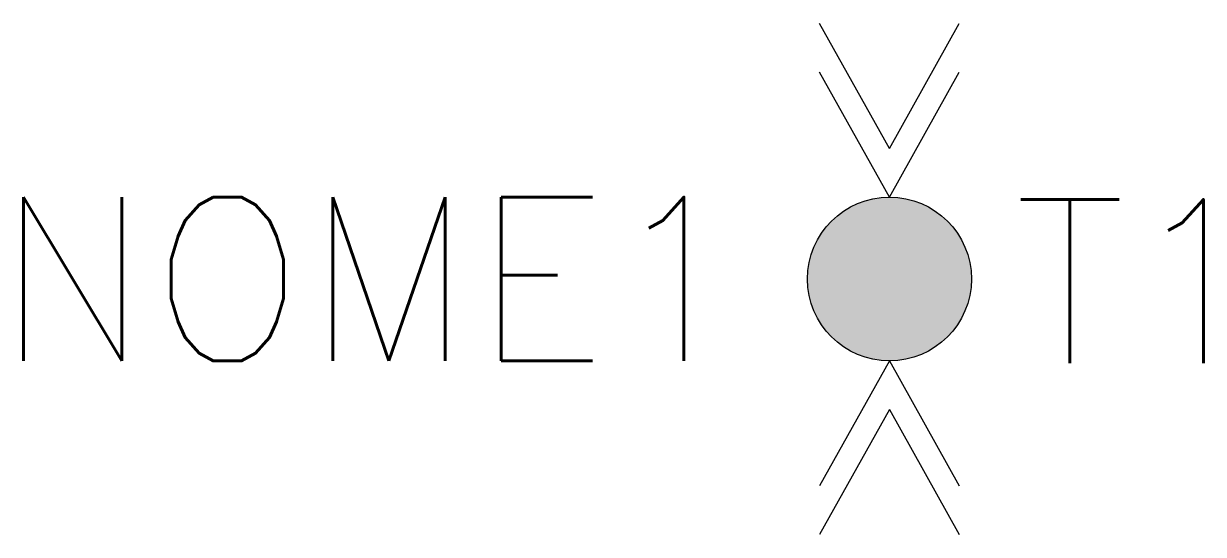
# Model space of a CAD drawing. Extents: x 239.4 to 253.8, y 201.9 to 208.1.
import ezdxf
from ezdxf.enums import TextEntityAlignment as Align

# ---------------------------------------------------------------- set-up
doc = ezdxf.new("R2010")
doc.units = 0
doc.header["$MEASUREMENT"] = 0
doc.layers.get('0').update_dxf_attribs({"linetype": 'CONTINUOUS'})
doc.styles.add('ROMANS', font='romans')

msp = doc.modelspace()

# ---------------------------------------------------------------- hatches: boundary and pattern name
h = msp.add_hatch(color=256)
h.dxf.hatch_style = 1
h.paths.add_polyline_path([(251, 205, 1), (249, 205, 1)])

# ---------------------------------------------------------------- linework, layer by layer
at = {"color": 7, "linetype": 'Continuous'}
for p, q in [((250, 206.594), (249.148, 208.118)), ((250, 206.594), (250.852, 208.118)), ((250, 206), (249.148, 207.524)), ((250, 206), (250.852, 207.524)), ((250, 204), (249.148, 202.476)), ((250, 204), (250.852, 202.476)), ((250, 203.406), (249.148, 201.882)), ((250, 203.406), (250.852, 201.882))]:
    msp.add_line(p, q, dxfattribs=at)
msp.add_circle((250, 205), 1)

# ---------------------------------------------------------------- texts
at = {"style": 'ROMANS', "flags": 4}
msp.add_attdef('NOME1', text='NOME1', height=2, dxfattribs=at).set_placement((248.263, 205), align=Align.MIDDLE_RIGHT)
msp.add_attdef('T1', text='T1', height=2, dxfattribs=at).set_placement((251.516, 204.972), align=Align.MIDDLE_LEFT)

doc.saveas('drawing.dxf')
